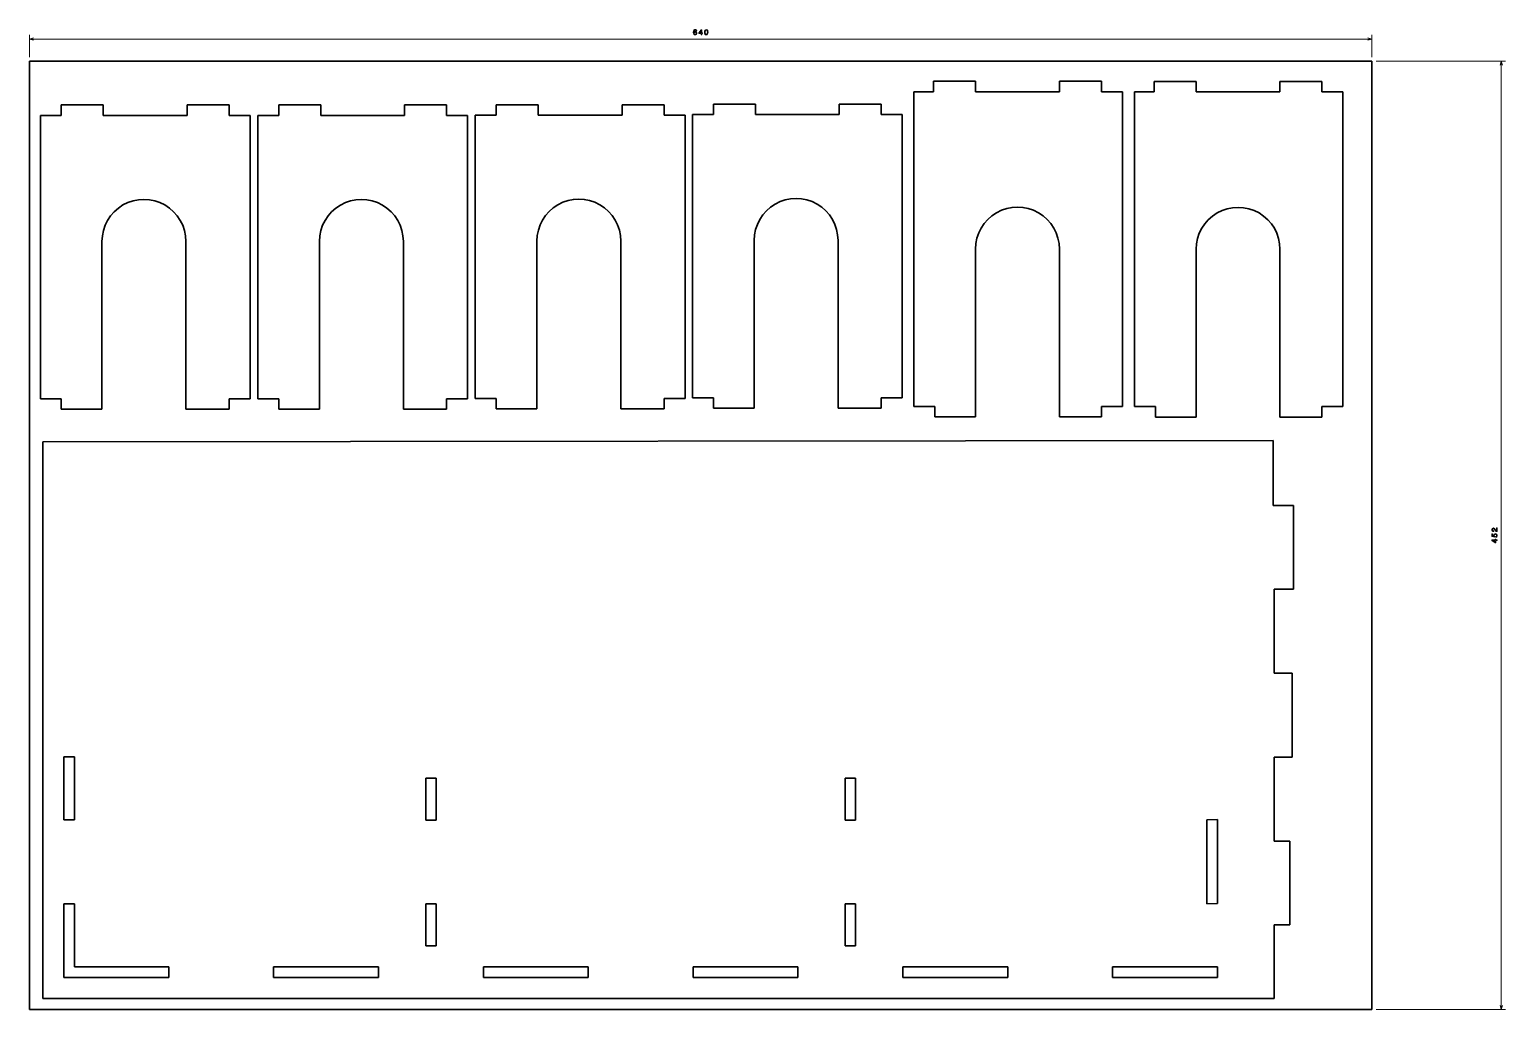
# Model space of a CAD drawing. Extents: x 97 to 800, y 57 to 524.
import ezdxf

# ---------------------------------------------------------------- set-up
doc = ezdxf.new("R2010")
doc.units = 0

msp = doc.modelspace()

# ---------------------------------------------------------------- linework, layer by layer
at = {"color": 7, "lineweight": 13, "ltscale": 0.264963}
for p, q in [((96.535065, 510.672058), (96.535065, 521.270569)), ((736.535034, 510.672058), (736.535034, 521.270569))]:
    msp.add_line(p, q, dxfattribs=at)
at = {"color": 7, "lineweight": 13}
for p, q in [((96.535065, 519.270569), (736.535034, 519.270569)), ((738.535034, 508.672058), (800.246582, 508.672058)), ((798.246582, 56.672058), (798.246582, 508.672058)), ((738.535034, 56.672058), (800.246582, 56.672058))]:
    msp.add_line(p, q, dxfattribs=at)
at = {"color": 7, "lineweight": 35}
for p, q in [((96.535065, 508.672058), (736.535034, 508.672058)), ((96.535065, 508.672058), (96.535065, 56.672058)), ((736.535034, 56.672058), (736.535034, 508.672058)), ((518.176636, 494.151703), (518.176636, 344.151703)), ((527.572266, 499.152496), (547.572266, 499.152496)), ((587.572266, 494.152496), (547.572266, 494.152496)), ((607.572266, 499.152496), (587.572266, 499.152496)), ((617.594727, 344.152496), (617.594727, 494.152496)), ((623.337891, 494.029449), (623.337891, 344.029449)), ((632.733582, 499.030243), (652.733582, 499.030243)), ((692.733582, 494.030243), (652.733582, 494.030243)), ((712.733582, 499.030243), (692.733582, 499.030243)), ((722.756042, 344.030243), (722.756042, 494.030243)), ((111.691879, 487.825043), (131.691879, 487.825043)), ((191.691879, 487.825043), (171.691879, 487.825043)), ((215.367294, 487.821533), (235.367294, 487.821533)), ((295.36731, 487.821533), (275.36731, 487.821533)), ((319.069855, 487.955658), (339.069855, 487.955658)), ((399.069824, 487.955658), (379.069824, 487.955658)), ((422.616516, 488.244781), (442.616516, 488.244781)), ((502.616516, 488.244781), (482.616516, 488.244781)), ((101.691879, 482.825043), (101.691879, 347.825043)), ((171.691879, 482.825043), (131.691879, 482.825043)), ((201.714355, 347.825043), (201.691879, 482.825043)), ((205.367294, 482.821533), (205.367294, 347.821533)), ((275.36731, 482.821533), (235.367294, 482.821533)), ((305.389771, 347.821533), (305.36731, 482.821533)), ((309.069855, 482.955658), (309.069855, 347.955658)), ((379.069824, 482.955658), (339.069855, 482.955658)), ((409.092316, 347.955658), (409.069824, 482.955658)), ((412.616516, 483.244781), (412.616516, 348.244781)), ((482.616516, 483.244781), (442.616516, 483.244781)), ((512.638977, 348.244781), (512.616516, 483.244781)), ((131.088425, 342.825043), (131.088425, 422.825043)), ((171.088425, 342.825043), (171.088425, 422.825043)), ((234.76384, 342.821533), (234.76384, 422.821533)), ((274.763855, 342.821533), (274.763855, 422.821533)), ((338.46637, 342.955658), (338.46637, 422.955658)), ((378.46637, 342.955658), (378.46637, 422.955658)), ((442.013031, 343.244781), (442.013031, 423.244781)), ((482.013062, 343.244781), (482.013062, 423.244781)), ((547.573181, 339.151703), (547.573181, 419.151703)), ((587.573181, 339.152496), (587.573181, 419.152496)), ((652.734436, 339.029449), (652.734436, 419.029449)), ((692.734436, 339.030243), (692.734436, 419.030243)), ((171.088425, 342.825043), (191.715164, 342.825043)), ((274.763855, 342.821533), (295.390564, 342.821533)), ((378.46637, 342.955658), (399.09314, 342.955658)), ((482.013062, 343.244781), (502.639771, 343.244781)), ((102.925049, 327.23877), (689.464294, 327.962708)), ((102.925049, 61.962708), (102.925049, 327.23877)), ((689.464294, 296.962708), (689.464294, 327.962708)), ((699.106689, 256.962708), (699.106689, 296.962708)), ((690.025879, 216.962708), (690.025879, 256.962708)), ((698.463867, 176.962708), (698.463867, 216.962708)), ((112.925049, 177.121902), (112.925049, 147.042297)), ((117.925049, 147.042297), (117.925049, 177.121902)), ((690.025879, 136.962708), (690.025879, 176.962708)), ((285.425049, 146.962708), (285.425049, 166.962708)), ((290.425049, 166.962708), (290.425049, 146.962708)), ((485.425049, 146.962708), (485.425049, 166.962708)), ((490.425049, 166.962708), (490.425049, 146.962708)), ((657.925049, 106.962708), (657.925049, 147.121902)), ((662.917236, 147.284286), (662.917236, 107.159798)), ((697.499634, 96.962708), (697.499634, 136.962708)), ((112.925049, 107.042305), (112.925049, 71.962708)), ((117.925049, 107.042305), (117.925049, 76.962708)), ((285.425049, 86.962708), (285.425049, 106.962708)), ((290.425049, 106.962708), (290.425049, 86.962708)), ((485.425049, 86.962708), (485.425049, 106.962708)), ((490.425049, 106.962708), (490.425049, 86.962708)), ((690.025879, 61.962708), (690.025879, 96.962708)), ((112.925049, 71.962708), (162.925049, 71.962708)), ((162.925049, 76.962708), (117.925049, 76.962708)), ((262.925049, 76.962708), (212.925049, 76.962708)), ((212.925049, 71.962708), (262.925049, 71.962708)), ((362.925049, 76.962708), (312.925049, 76.962708)), ((312.925049, 71.962708), (362.925049, 71.962708)), ((462.925049, 76.962708), (412.925049, 76.962708)), ((412.925049, 71.962708), (462.925049, 71.962708)), ((562.925049, 76.962708), (512.925049, 76.962708)), ((512.925049, 71.962708), (562.925049, 71.962708)), ((662.925049, 76.962708), (612.925049, 76.962708)), ((612.925049, 71.962708), (662.925049, 71.962708)), ((736.535034, 56.672058), (96.535065, 56.672058)), ((102.925049, 61.962708), (690.025879, 61.962708))]:
    msp.add_line(p, q, dxfattribs=at)
at = {"color": 7, "lineweight": 35, "ltscale": 0.234891}
msp.add_line((527.572266, 494.152496), (518.176636, 494.151703), dxfattribs=at)
at = {"color": 7, "lineweight": 35, "ltscale": 0.125}
for p, q in [((527.572266, 494.152496), (527.572266, 499.152496)), ((547.572266, 499.152496), (547.572266, 494.152496)), ((587.572266, 499.152496), (587.572266, 494.152496)), ((607.572266, 499.152496), (607.572266, 494.152496)), ((632.733582, 494.030243), (632.733582, 499.030243)), ((652.733582, 499.030243), (652.733582, 494.030243)), ((692.733582, 499.030243), (692.733582, 494.030243)), ((712.733582, 499.030243), (712.733582, 494.030243)), ((111.691879, 482.825043), (111.691879, 487.825043)), ((131.691879, 487.825043), (131.691879, 482.825043)), ((171.691879, 487.825043), (171.691879, 482.825043)), ((191.691879, 487.825043), (191.691879, 482.825043)), ((215.367294, 482.821533), (215.367294, 487.821533)), ((235.367294, 487.821533), (235.367294, 482.821533)), ((275.36731, 487.821533), (275.36731, 482.821533)), ((295.36731, 487.821533), (295.36731, 482.821533)), ((319.069855, 482.955658), (319.069855, 487.955658)), ((339.069855, 487.955658), (339.069855, 482.955658)), ((379.069824, 487.955658), (379.069824, 482.955658)), ((399.069824, 487.955658), (399.069824, 482.955658)), ((422.616516, 483.244781), (422.616516, 488.244781)), ((442.616516, 488.244781), (442.616516, 483.244781)), ((482.616516, 488.244781), (482.616516, 483.244781)), ((502.616516, 488.244781), (502.616516, 483.244781)), ((111.691879, 347.825043), (111.691879, 342.825043)), ((191.715164, 342.825043), (191.714355, 347.825043)), ((215.367294, 347.821533), (215.367294, 342.821533)), ((295.390564, 342.821533), (295.389771, 347.821533)), ((319.069855, 347.955658), (319.069855, 342.955658)), ((399.09314, 342.955658), (399.092316, 347.955658)), ((422.616516, 348.244781), (422.616516, 343.244781)), ((502.639771, 343.244781), (502.638977, 348.244781)), ((528.176636, 344.151703), (528.176636, 339.151703)), ((607.572266, 339.152496), (607.572266, 344.152496)), ((633.337891, 344.029449), (633.337891, 339.029449)), ((712.733582, 339.030243), (712.733582, 344.030243)), ((117.925049, 177.121902), (112.925049, 177.121902)), ((290.425049, 166.962708), (285.425049, 166.962708)), ((490.425049, 166.962708), (485.425049, 166.962708)), ((112.925049, 147.042297), (117.925049, 147.042297)), ((285.425049, 146.962708), (290.425049, 146.962708)), ((485.425049, 146.962708), (490.425049, 146.962708)), ((112.925049, 107.042305), (117.925049, 107.042305)), ((290.425049, 106.962708), (285.425049, 106.962708)), ((490.425049, 106.962708), (485.425049, 106.962708)), ((285.425049, 86.962708), (290.425049, 86.962708)), ((485.425049, 86.962708), (490.425049, 86.962708)), ((162.925049, 71.962708), (162.925049, 76.962708)), ((212.925049, 76.962708), (212.925049, 71.962708)), ((262.925049, 71.962708), (262.925049, 76.962708)), ((312.925049, 76.962708), (312.925049, 71.962708)), ((362.925049, 71.962708), (362.925049, 76.962708)), ((412.925049, 76.962708), (412.925049, 71.962708)), ((462.925049, 71.962708), (462.925049, 76.962708)), ((512.925049, 76.962708), (512.925049, 71.962708)), ((562.925049, 71.962708), (562.925049, 76.962708)), ((612.925049, 76.962708), (612.925049, 71.962708)), ((662.925049, 71.962708), (662.925049, 76.962708))]:
    msp.add_line(p, q, dxfattribs=at)
at = {"color": 7, "lineweight": 35, "ltscale": 0.250562}
for p, q in [((617.594727, 494.152496), (607.572266, 494.152496)), ((722.756042, 494.030243), (712.733582, 494.030243)), ((607.572266, 344.152496), (617.594727, 344.152496)), ((712.733582, 344.030243), (722.756042, 344.030243))]:
    msp.add_line(p, q, dxfattribs=at)
at = {"color": 7, "lineweight": 35, "ltscale": 0.234892}
msp.add_line((632.733582, 494.030243), (623.337891, 494.029449), dxfattribs=at)
at = {"color": 7, "lineweight": 35, "ltscale": 0.25}
for p, q in [((111.691879, 482.825043), (101.691879, 482.825043)), ((201.691879, 482.825043), (191.691879, 482.825043)), ((215.367294, 482.821533), (205.367294, 482.821533)), ((305.36731, 482.821533), (295.36731, 482.821533)), ((319.069855, 482.955658), (309.069855, 482.955658)), ((409.069824, 482.955658), (399.069824, 482.955658)), ((422.616516, 483.244781), (412.616516, 483.244781)), ((512.616516, 483.244781), (502.616516, 483.244781)), ((101.691879, 347.825043), (111.691879, 347.825043)), ((191.714355, 347.825043), (201.714355, 347.825043)), ((205.367294, 347.821533), (215.367294, 347.821533)), ((295.389771, 347.821533), (305.389771, 347.821533)), ((309.069855, 347.955658), (319.069855, 347.955658)), ((399.092316, 347.955658), (409.092316, 347.955658)), ((412.616516, 348.244781), (422.616516, 348.244781)), ((502.638977, 348.244781), (512.638977, 348.244781)), ((518.176636, 344.151703), (528.176636, 344.151703)), ((623.337891, 344.029449), (633.337891, 344.029449))]:
    msp.add_line(p, q, dxfattribs=at)
at = {"color": 7, "lineweight": 35, "ltscale": 0.484914}
for p, q in [((111.691879, 342.825043), (131.088425, 342.825043)), ((215.367294, 342.821533), (234.76384, 342.821533)), ((528.176636, 339.151703), (547.573181, 339.151703)), ((633.337891, 339.029449), (652.734436, 339.029449))]:
    msp.add_line(p, q, dxfattribs=at)
at = {"color": 7, "lineweight": 35, "ltscale": 0.484913}
for p, q in [((319.069855, 342.955658), (338.46637, 342.955658)), ((422.616516, 343.244781), (442.013031, 343.244781))]:
    msp.add_line(p, q, dxfattribs=at)
at = {"color": 7, "lineweight": 35, "ltscale": 0.499977}
msp.add_line((587.573181, 339.152496), (607.572266, 339.152496), dxfattribs=at)
at = {"color": 7, "lineweight": 35, "ltscale": 0.499979}
msp.add_line((692.734436, 339.030243), (712.733582, 339.030243), dxfattribs=at)
at = {"color": 7, "lineweight": 35, "ltscale": 0.24106}
msp.add_line((699.106689, 296.962708), (689.464294, 296.962708), dxfattribs=at)
at = {"color": 7, "lineweight": 35, "ltscale": 0.22702}
msp.add_line((690.025879, 256.962708), (699.106689, 256.962708), dxfattribs=at)
at = {"color": 7, "lineweight": 35, "ltscale": 0.21095}
for p, q in [((698.463867, 216.962708), (690.025879, 216.962708)), ((690.025879, 176.962708), (698.463867, 176.962708))]:
    msp.add_line(p, q, dxfattribs=at)
at = {"color": 7, "lineweight": 35, "ltscale": 0.124871}
msp.add_line((657.925049, 147.121902), (662.917236, 147.284286), dxfattribs=at)
at = {"color": 7, "lineweight": 35, "ltscale": 0.186844}
for p, q in [((697.499634, 136.962708), (690.025879, 136.962708)), ((690.025879, 96.962708), (697.499634, 96.962708))]:
    msp.add_line(p, q, dxfattribs=at)
at = {"color": 7, "lineweight": 35, "ltscale": 0.124902}
msp.add_line((662.917236, 107.159798), (657.925049, 106.962708), dxfattribs=at)
at = {"color": 7, "lineweight": 13}
for points in [[(414.731049, 523.096924), (414.662598, 523.388733), (414.504089, 523.604858), (414.259155, 523.74176), (413.942139, 523.788574), (413.729614, 523.763367), (413.545898, 523.694946), (413.383789, 523.583252), (413.246887, 523.424744), (413.138824, 523.226624), (413.05957, 522.985291), (413.009155, 522.700684), (412.99472, 522.380066), (413.052368, 521.86853), (413.228882, 521.497498), (413.513458, 521.27417), (413.902527, 521.198547), (414.251923, 521.263367), (414.518494, 521.432678), (414.691406, 521.699219), (414.752655, 522.037842), (414.691406, 522.380066), (414.525726, 522.643066), (414.269958, 522.808777), (413.952942, 522.866394), (413.610718, 522.794373), (413.35495, 522.588989), (413.408997, 522.985291), (413.524261, 523.269836), (413.700775, 523.439148), (413.94574, 523.496765), (414.125854, 523.467957), (414.262756, 523.392334), (414.352814, 523.266235), (414.399628, 523.096924)], [(414.403229, 522.034241), (414.363617, 521.807312), (414.262756, 521.634399), (414.100647, 521.519104), (413.898926, 521.483093), (413.686371, 521.519104), (413.524261, 521.630798), (413.4198, 521.803711), (413.38739, 522.03064), (413.423401, 522.254028), (413.524261, 522.423279), (413.689972, 522.531372), (413.91333, 522.570984), (414.107849, 522.531372), (414.262756, 522.42688), (414.363617, 522.257629)], [(416.733185, 521.270569), (417.057404, 521.270569), (417.057404, 521.890137), (417.414032, 521.890137), (417.414032, 522.178345), (417.057404, 522.178345), (417.057404, 523.716553), (416.729584, 523.716553), (415.634491, 522.207153), (415.634491, 521.890137), (416.733185, 521.890137)], [(415.937073, 522.178345), (416.733185, 523.298645), (416.733185, 522.178345)], [(418.33548, 522.49176), (418.389526, 521.926208), (418.558838, 521.522705), (418.82901, 521.277771), (419.203644, 521.198547), (419.574677, 521.277771), (419.844849, 521.522705), (420.010559, 521.926208), (420.068207, 522.49176), (420.010559, 523.053711), (419.942108, 523.277039), (419.844849, 523.460754), (419.574677, 523.70575), (419.203644, 523.788574), (418.82901, 523.70575), (418.558838, 523.457153), (418.389526, 523.053711)], [(418.681305, 522.49176), (418.710144, 522.927612), (418.800201, 523.241028), (418.96228, 523.424744), (419.203644, 523.489563), (419.441406, 523.424744), (419.603516, 523.241028), (419.693573, 522.927612), (419.722382, 522.49176), (419.693573, 522.052246), (419.603516, 521.738892), (419.441406, 521.555176), (419.203644, 521.493896), (418.96228, 521.555176), (418.800201, 521.738892), (418.710144, 522.052246)], [(796.246582, 284.46167), (796.246582, 286.179993), (795.936768, 286.179993), (795.936768, 284.821899), (795.767456, 284.897552), (795.627014, 285.027252), (795.371216, 285.427094), (795.263123, 285.639618), (795.108276, 285.87738), (794.928162, 286.046692), (794.715576, 286.143951), (794.474243, 286.179993), (794.171631, 286.118744), (793.933899, 285.949432), (793.782593, 285.690063), (793.728577, 285.355042), (793.789795, 285.009216), (793.959106, 284.746246), (794.229309, 284.576965), (794.585938, 284.519318), (794.636353, 284.519318), (794.636353, 284.847137), (794.607544, 284.847137), (794.362549, 284.879547), (794.182434, 284.976807), (794.0672, 285.131714), (794.027588, 285.337036), (794.063599, 285.545959), (794.153625, 285.700867), (794.294128, 285.801727), (794.470642, 285.837769), (794.636353, 285.812531), (794.776855, 285.74411), (794.899292, 285.628815), (795.007385, 285.470337), (795.122681, 285.257782), (795.346008, 284.904755), (795.58374, 284.656189), (795.871948, 284.508514), (796.235779, 284.46167)], [(795.594543, 281.778687), (795.889954, 281.857941), (796.120483, 282.034454), (796.264587, 282.293823), (796.318604, 282.625244), (796.253784, 282.989075), (796.077271, 283.273651), (795.796265, 283.453766), (795.436035, 283.522217), (795.101074, 283.460968), (794.838074, 283.288055), (794.668762, 283.017883), (794.607544, 282.668457), (794.650757, 282.398285), (794.769653, 282.189362), (794.096008, 282.290222), (794.096008, 283.385315), (793.800598, 283.385315), (793.800598, 282.048859), (795.126282, 281.850739), (795.126282, 282.138916), (794.95697, 282.34787), (794.895691, 282.614441), (794.935364, 282.844971), (795.050598, 283.021484), (795.227112, 283.133148), (795.454102, 283.172791), (795.68103, 283.133148), (795.857544, 283.017883), (795.969177, 282.84137), (796.00885, 282.614441), (795.983643, 282.423492), (795.900757, 282.275818), (795.771057, 282.167725), (795.594543, 282.113708)], [(796.246582, 280.201599), (796.246582, 280.525818), (795.627014, 280.525818), (795.627014, 280.882446), (795.338806, 280.882446), (795.338806, 280.525818), (793.800598, 280.525818), (793.800598, 280.197998), (795.309998, 279.102905), (795.627014, 279.102905), (795.627014, 280.201599)], [(795.338806, 279.405487), (794.218506, 280.201599), (795.338806, 280.201599)]]:
    msp.add_lwpolyline(points, close=True, dxfattribs=at)
for points in [[(98.466919, 519.788208), (96.535065, 519.270569), (98.466919, 518.75293)], [(734.60321, 518.75293), (736.535034, 519.270569), (734.60321, 519.788208)], [(798.764221, 506.740204), (798.246582, 508.672058), (797.728943, 506.740204)], [(797.728943, 58.603909), (798.246582, 56.672058), (798.764221, 58.603909)]]:
    msp.add_lwpolyline(points, dxfattribs=at)
at = {"color": 7, "lineweight": 35}
for centre in [(151.088425, 422.825043), (254.76384, 422.821533), (358.46637, 422.955658), (462.013031, 423.244781), (567.573181, 419.151703), (672.734436, 419.029449)]:
    msp.add_arc(centre, 20, 0, 180.000022, dxfattribs=at)

doc.saveas('drawing.dxf')
